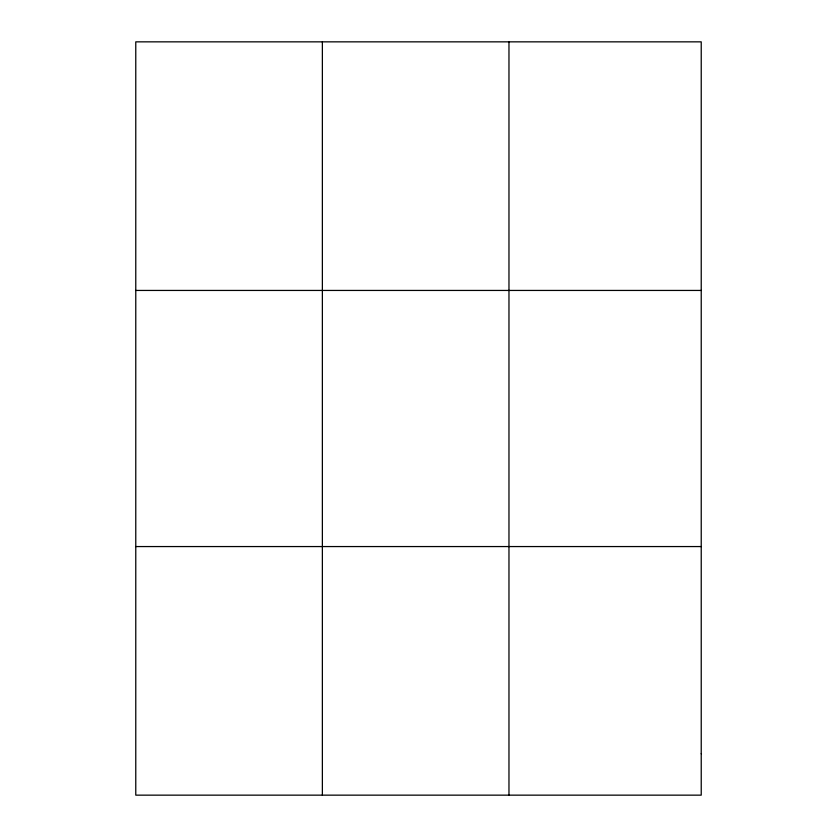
<?xml version="1.0" encoding="UTF-8"?>
<svg xmlns="http://www.w3.org/2000/svg" width="837" height="837" viewBox="0 0 837 837"><rect width="100%" height="100%" fill="white"/><g stroke="black" fill="none" stroke-linecap="round" stroke-linejoin="round"><path stroke-width="1.26" d="M322.371 795.15L322.371 41.85M508.969 795.15L508.969 41.85M135.772 290.439L701.228 290.439M135.772 546.561L701.228 546.561M701.228 753.718L701.228 795.15L135.772 795.15L135.772 41.85L701.228 41.85L701.228 753.718"/></g></svg>
